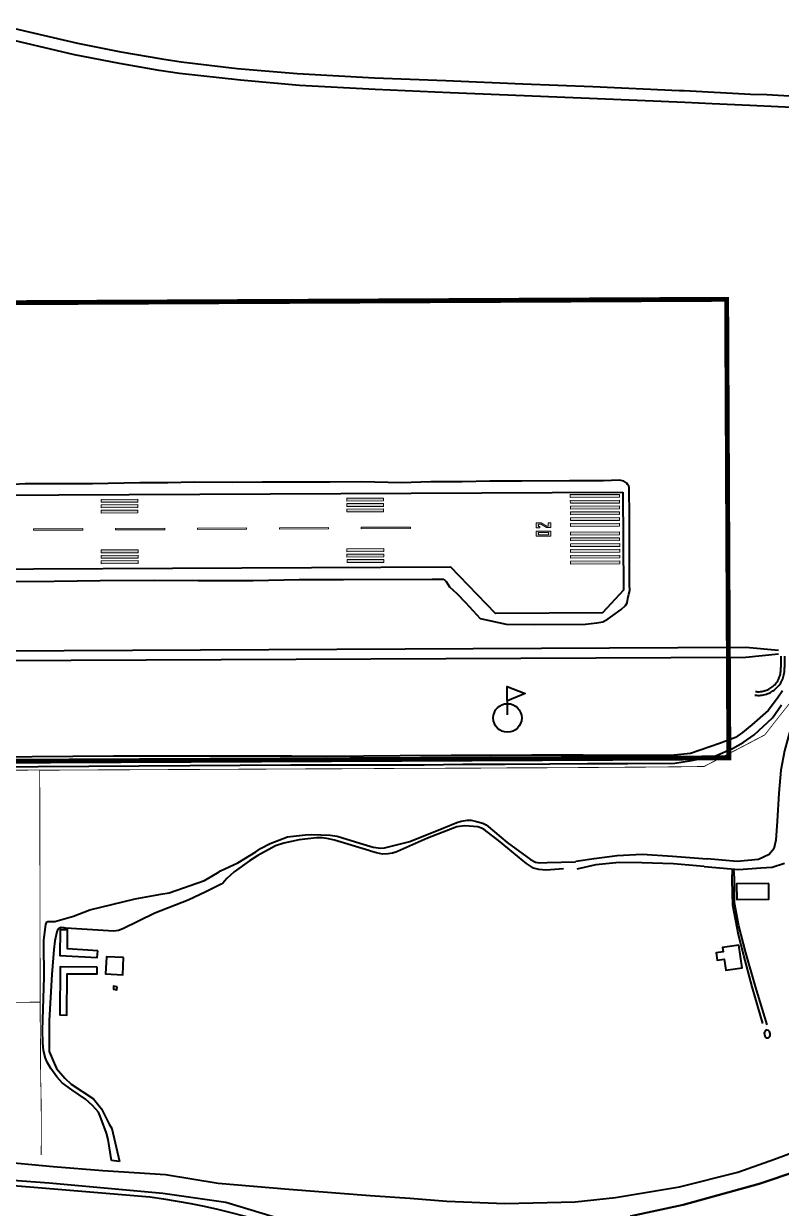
# Model space of a CAD drawing. Header units: metres. Extents: x 428 to 3974, y -4076 to 3914.
# Drawn here: x 990.664 to 991.065, y -369.311 to -368.684 of the extents above; entities that cross this region are included whole.
import ezdxf

# ---------------------------------------------------------------- set-up
doc = ezdxf.new("R2010")
doc.units = ezdxf.units.M
doc.header["$MEASUREMENT"] = 0
for name, pattern in [('CONTINOUS', [0]), ('DASHED', [0.75, 0.5, -0.25]), ('HIDDEN', [9.524999999999995, 6.349999999999998, -3.174999999999998])]:
    doc.linetypes.add(name, pattern=pattern)
for name, color, linetype, lineweight in [('C-BLDG', 253, 'Continuous', 5), ('C-CLER-AERO', 253, 'Continuous', 5), ('C-EQPM-NAVD', 253, 'Continuous', 5), ('C-FENC-AIRF-SECU', 253, 'DASHED', 0), ('C-NTWK-WATR-AIRF', 253, 'HIDDEN', 0), ('C-ROAD-AIRF', 253, 'Continuous', 5), ('C-ROAD-LAND', 253, 'Continuous', 9), ('C-RUNN', 253, 'Continuous', 5), ('C-RUNN-MARK', 253, 'Continuous', 0), ('C-RUNW-IDEN', 253, 'Continuous', 0), ('C-RUNW-MARK', 252, 'Continuous', 20), ('C-SHLD', 253, 'Continuous', 5)]:
    doc.layers.add(name, color=color, linetype=linetype, lineweight=lineweight)
doc.styles.add('ADPI R', font='swiss.ttf')
doc.linetypes.add('OLS', pattern='A,4,-2,4,-2,["OLS",ADPI R,S=1.199999999999999,R=0,X=-1.7,Y=-0.5],-2,4,-2,4,-2', length=26)

# ---------------------------------------------------------------- blocks, each defined once
blk = doc.blocks.new('ID PISTE - 02-flat-1')
at = {"layer": 'C-RUNW-MARK'}
h = blk.add_hatch(color=256, dxfattribs=at)
h.paths.add_polyline_path([(-57, 1.09999999939464), (-57, 4.099999999511056), (-53.86945261014625, 4.099999999511056), (-50.36945261014625, 1.899999999324791), (-49.50000000046566, 1.899999999557621), (-49.5, 4.09999999939464), (-48, 4.099999999511056), (-48, 1.09999999962747), (-50.59999999962746, 1.09999999962747), (-54.10000000009314, 3.299999999464489), (-55.49999999953434, 3.299999999580904), (-55.5, 1.899999999441206), (-54.60000000009314, 1.899999999557621), (-54.60000000009314, 1.09999999962747)])
h.paths.add_polyline_path([(-57, -4.100000000558793), (-48, -4.100000000442378), (-48, -1.100000000558793), (-57, -1.100000000558793)])
h.paths.add_polyline_path([(-55.5, -1.900000000488944), (-55.5, -3.300000000628642), (-49.5, -3.300000000395812), (-49.49999999953433, -1.900000000488944)], flags=16)
at = {"layer": 'C-RUNW-MARK', "flags": 128}
for points in [[(-57, 1.09999999939464), (-57, 4.099999999511056), (-53.86945261014625, 4.099999999511056), (-50.36945261014625, 1.899999999324791), (-49.50000000046566, 1.899999999557621), (-49.5, 4.09999999939464), (-48, 4.099999999511056), (-48, 1.09999999962747), (-50.59999999962746, 1.09999999962747), (-54.10000000009314, 3.299999999464489), (-55.49999999953434, 3.299999999580904), (-55.5, 1.899999999441206), (-54.60000000009314, 1.899999999557621), (-54.60000000009314, 1.09999999962747)], [(-57, -4.100000000558793), (-48, -4.100000000442378), (-48, -1.100000000558793), (-57, -1.100000000558793)], [(-55.5, -1.900000000488944), (-55.5, -3.300000000628642), (-49.5, -3.300000000395812), (-49.49999999953433, -1.900000000488944)]]:
    blk.add_lwpolyline(points, close=True, dxfattribs=at)
blk = doc.blocks.new('*U17')
at = {"layer": 'C-RUNN-MARK'}
for points in [[(633848.9138719665, 3063890.757296414), (633848.0759159592, 3063891.085670789), (633837.1301034587, 3063863.153803886), (633837.968059466, 3063862.82542951)], [(633830.6708511324, 3063844.204184908), (633829.8328951253, 3063844.532559285), (633818.887082625, 3063816.600692381), (633819.7250386318, 3063816.272318005)], [(633812.4278302984, 3063797.651073403), (633811.5898742914, 3063797.979447778), (633800.6440617914, 3063770.047580874), (633801.482017798, 3063769.719206501)], [(633794.1848094644, 3063751.097961897), (633793.3468534576, 3063751.426336272), (633782.4010409568, 3063723.494469369), (633783.2389969641, 3063723.166094994)], [(633775.9417886304, 3063704.544850391), (633775.1038326235, 3063704.873224767), (633764.158020123, 3063676.941357863), (633764.9959761302, 3063676.612983488)]]:
    blk.add_hatch(color=256, dxfattribs=at).paths.add_polyline_path(points)
for points in [[(633848.0759159592, 3063891.085670789), (633837.1301034587, 3063863.153803886), (633837.968059466, 3063862.82542951), (633848.9138719665, 3063890.757296414)], [(633829.8328951253, 3063844.532559285), (633818.887082625, 3063816.600692381), (633819.7250386318, 3063816.272318005), (633830.6708511324, 3063844.204184908)], [(633811.5898742914, 3063797.979447778), (633800.6440617914, 3063770.047580874), (633801.482017798, 3063769.719206501), (633812.4278302984, 3063797.651073403)], [(633793.3468534576, 3063751.426336272), (633782.4010409568, 3063723.494469369), (633783.2389969641, 3063723.166094994), (633794.1848094644, 3063751.097961897)], [(633775.1038326235, 3063704.873224767), (633764.158020123, 3063676.941357863), (633764.9959761302, 3063676.612983488), (633775.9417886304, 3063704.544850391)]]:
    blk.add_lwpolyline(points, close=True, dxfattribs=at)
blk = doc.blocks.new('Sup 2400m-flat-2')
at = {"layer": 'C-RUNW-MARK'}
h = blk.add_hatch(color=256, dxfattribs=at)
h.paths.add_polyline_path([(-922.5000000018626, 13.04999997129198), (-922.500000001397, 11.24999997136183), (-900.000000001397, 11.24999997217674), (-900.0000000018626, 13.04999997210689)])
h.paths.add_polyline_path([(-922.5000000009312, -13.05000002880115), (-922.5000000009312, -11.25000002875458), (-900.0000000009312, -11.25000002805609), (-900.0000000009312, -13.05000002798624)])
h.paths.add_polyline_path([(-772.5000000018626, 13.04999997606501), (-772.5000000018626, 11.24999997613486), (-750.000000001397, 11.24999997660052), (-750.0000000018626, 13.04999997653067)])
h.paths.add_polyline_path([(-772.5000000009312, -13.0500000239117), (-772.5000000009312, -11.25000002409797), (-750.0000000009312, -11.25000002328306), (-750.0000000009312, -13.05000002321321)])
h.paths.add_polyline_path([(-622.5000000018626, 16.34999998053536), (-622.5000000018626, 14.54999998072162), (-600.0000000018626, 14.54999998142011), (-600.0000000018626, 16.34999998135026)])
h.paths.add_polyline_path([(-600.0000000018626, 13.0499999813037), (-600.000000001397, 11.24999998137355), (-622.5000000018626, 11.24999998067505), (-622.5000000018626, 13.04999998060521)])
h.paths.add_polyline_path([(-622.5000000009312, -16.35000001941807), (-622.5000000004657, -14.55000001925509), (-600.0000000009312, -14.55000001878943), (-600.0000000009312, -16.35000001860317)])
h.paths.add_polyline_path([(-600.0000000009312, -13.05000001878943), (-600.0000000009312, -11.25000001874286), (-622.5000000009312, -11.25000001920853), (-622.5000000009312, -13.05000001937151)])
h = blk.add_hatch(color=256, dxfattribs=at)
h.paths.add_polyline_path([(-322.5000000018626, 19.64999998989515), (-322.5000000018626, 17.849999989965), (-300.0000000023283, 17.84999999043066), (-300.0000000018626, 19.64999999059364)])
h.paths.add_polyline_path([(-300.000000001397, 16.34999999054707), (-300.0000000018626, 14.54999999073334), (-322.5000000018626, 14.54999998991843), (-322.5000000018626, 16.349999989965)])
h.paths.add_polyline_path([(-322.5000000018626, 13.04999998991843), (-322.500000001397, 11.24999998998828), (-300.0000000018626, 11.24999999068677), (-300.0000000018626, 13.04999999061692)])
h = blk.add_hatch(color=256, dxfattribs=at)
h.paths.add_polyline_path([(-172.5000000018626, 19.64999999443534), (-172.5000000018626, 17.84999999450519), (-150.0000000018626, 17.8499999953201), (-150.0000000018626, 19.64999999536667)])
h.paths.add_polyline_path([(-150.0000000018626, 16.34999999520369), (-150.0000000018626, 14.54999999527354), (-172.5000000018626, 14.54999999469146), (-172.5000000018626, 16.34999999462161)])
h.paths.add_polyline_path([(-172.5000000013969, 13.04999999457504), (-172.5000000018626, 11.24999999441206), (-150.0000000018626, 11.24999999522697), (-150.0000000018626, 13.04999999515712)])
h = blk.add_hatch(color=256, dxfattribs=at)
h.paths.add_polyline_path([(-322.5000000009313, -19.65000001015141), (-322.5000000009313, -17.85000001010485), (-300.0000000004657, -17.85000000928994), (-300.0000000009313, -19.65000000945292)])
h.paths.add_polyline_path([(-300.0000000009313, -16.35000000940635), (-300.0000000009313, -14.5500000094762), (-322.5000000004657, -14.55000001005828), (-322.5000000009313, -16.35000001010485)])
h.paths.add_polyline_path([(-322.5000000009313, -13.05000000994187), (-322.5000000009313, -11.25000001001172), (-300.0000000009313, -11.25000000942964), (-300.0000000009313, -13.05000000935979)])
h = blk.add_hatch(color=256, dxfattribs=at)
h.paths.add_polyline_path([(-172.5000000009313, -19.65000000537839), (-172.5000000009313, -17.85000000544824), (-150.0000000004656, -17.85000000474974), (-150.0000000009313, -19.65000000479631)])
h.paths.add_polyline_path([(-150.0000000009313, -16.35000000463333), (-150.0000000009313, -14.55000000470318), (-172.5000000004656, -14.55000000540167), (-172.5000000009313, -16.35000000533182)])
h.paths.add_polyline_path([(-172.5000000009313, -13.05000000551808), (-172.5000000009313, -11.25000000547152), (-150.0000000009313, -11.25000000465661), (-150.0000000009313, -13.05000000458676)])
for points in [[(-622.5000000018626, 16.34999998053536), (-622.5000000018626, 14.54999998072162), (-600.0000000018626, 14.54999998142011), (-600.0000000018626, 16.34999998135026)], [(-322.5000000018626, 19.64999998989515), (-322.5000000018626, 17.849999989965), (-300.0000000023283, 17.84999999043066), (-300.0000000018626, 19.64999999059364)], [(-300.000000001397, 16.34999999054707), (-300.0000000018626, 14.54999999073334), (-322.5000000018626, 14.54999998991843), (-322.5000000018626, 16.349999989965)], [(-172.5000000018626, 19.64999999443534), (-172.5000000018626, 17.84999999450519), (-150.0000000018626, 17.8499999953201), (-150.0000000018626, 19.64999999536667)], [(-150.0000000018626, 16.34999999520369), (-150.0000000018626, 14.54999999527354), (-172.5000000018626, 14.54999999469146), (-172.5000000018626, 16.34999999462161)], [(-922.5000000018626, 13.04999997129198), (-922.500000001397, 11.24999997136183), (-900.000000001397, 11.24999997217674), (-900.0000000018626, 13.04999997210689)], [(-772.5000000018626, 13.04999997606501), (-772.5000000018626, 11.24999997613486), (-750.000000001397, 11.24999997660052), (-750.0000000018626, 13.04999997653067)], [(-600.0000000018626, 13.0499999813037), (-600.000000001397, 11.24999998137355), (-622.5000000018626, 11.24999998067505), (-622.5000000018626, 13.04999998060521)], [(-322.5000000018626, 13.04999998991843), (-322.500000001397, 11.24999998998828), (-300.0000000018626, 11.24999999068677), (-300.0000000018626, 13.04999999061692)], [(-172.5000000013969, 13.04999999457504), (-172.5000000018626, 11.24999999441206), (-150.0000000018626, 11.24999999522697), (-150.0000000018626, 13.04999999515712)], [(-922.5000000009312, -13.05000002880115), (-922.5000000009312, -11.25000002875458), (-900.0000000009312, -11.25000002805609), (-900.0000000009312, -13.05000002798624)], [(-772.5000000009312, -13.0500000239117), (-772.5000000009312, -11.25000002409797), (-750.0000000009312, -11.25000002328306), (-750.0000000009312, -13.05000002321321)], [(-600.0000000009312, -13.05000001878943), (-600.0000000009312, -11.25000001874286), (-622.5000000009312, -11.25000001920853), (-622.5000000009312, -13.05000001937151)], [(-322.5000000009313, -13.05000000994187), (-322.5000000009313, -11.25000001001172), (-300.0000000009313, -11.25000000942964), (-300.0000000009313, -13.05000000935979)], [(-172.5000000009313, -13.05000000551808), (-172.5000000009313, -11.25000000547152), (-150.0000000009313, -11.25000000465661), (-150.0000000009313, -13.05000000458676)], [(-622.5000000009312, -16.35000001941807), (-622.5000000004657, -14.55000001925509), (-600.0000000009312, -14.55000001878943), (-600.0000000009312, -16.35000001860317)], [(-300.0000000009313, -16.35000000940635), (-300.0000000009313, -14.5500000094762), (-322.5000000004657, -14.55000001005828), (-322.5000000009313, -16.35000001010485)], [(-322.5000000009313, -19.65000001015141), (-322.5000000009313, -17.85000001010485), (-300.0000000004657, -17.85000000928994), (-300.0000000009313, -19.65000000945292)], [(-150.0000000009313, -16.35000000463333), (-150.0000000009313, -14.55000000470318), (-172.5000000004656, -14.55000000540167), (-172.5000000009313, -16.35000000533182)], [(-172.5000000009313, -19.65000000537839), (-172.5000000009313, -17.85000000544824), (-150.0000000004656, -17.85000000474974), (-150.0000000009313, -19.65000000479631)]]:
    blk.add_lwpolyline(points, close=True, dxfattribs=at)
blk = doc.blocks.new('SEUIL 45-flat-1')
at = {"layer": 'C-RUNW-IDEN'}
h = blk.add_hatch(color=256, dxfattribs=at)
h.paths.add_polyline_path([(-36.00000000046565, 21.17647058703005), (-6.000000000465661, 21.17647058784496), (-6.000000000465661, 19.41176470543723), (-36, 19.41176470473874)])
h.paths.add_polyline_path([(-36, 14.11764705763198), (-6, 14.1176470585633), (-6, 12.35294117615558), (-36, 12.35294117534067)])
h.paths.add_polyline_path([(-6, 10.58823529363144), (-35.99999999953435, 10.58823529304936), (-36, 8.823529410525223), (-6, 8.823529411456546)])
h.paths.add_polyline_path([(-36, 7.058823528466745), (-6, 7.058823529048822), (-6, 5.294117646641096), (-35.99999999953435, 5.294117645942606)])
h.paths.add_polyline_path([(-35.99999999953435, 3.529411763651296), (-5.999999999534338, 3.529411764349788), (-5.999999999534338, 1.764705881942063), (-36, 1.764705881359986)])
h.paths.add_polyline_path([(-6.000000000465661, 17.64705882326234), (-6.000000000465661, 15.8823529407382), (-36, 15.88235294015612), (-36.00000000046565, 17.64705882233102)])
h.paths.add_polyline_path([(-35.99999999906868, -21.17647058924195), (-5.999999999534338, -21.17647058865987), (-5.999999999534338, -19.41176470613573), (-35.99999999953435, -19.41176470706705)])
h.paths.add_polyline_path([(-35.99999999953435, -14.11764705996029), (-5.999999999534338, -14.11764705902896), (-5.999999999068677, -12.35294117685407), (-35.99999999953435, -12.35294117755256)])
h.paths.add_polyline_path([(-6, -10.58823529444635), (-35.99999999953435, -10.58823529514484), (-36, -8.823529412853532), (-6, -8.82352941215504)])
h.paths.add_polyline_path([(-35.99999999953435, -7.058823530445807), (-5.999999999068677, -7.058823529747313), (-5.999999999534338, -5.294117647339589), (-35.99999999953435, -5.294117648038081)])
h.paths.add_polyline_path([(-36, -3.529411765746772), (-5.999999999534338, -3.529411765164695), (-5.999999999534338, -1.764705882640555), (-36, -1.764705883339047)])
h.paths.add_polyline_path([(-5.999999999534338, -17.647058823728), (-5.999999999534338, -15.88235294155311), (-35.99999999953435, -15.88235294213518), (-35.99999999953435, -17.64705882454291)])
blk.add_line((0, 22.49999999976717), (4.656613e-10, -22.50000000023283), dxfattribs=at)
for points in [[(-36.00000000046565, 21.17647058703005), (-6.000000000465661, 21.17647058784496), (-6.000000000465661, 19.41176470543723), (-36, 19.41176470473874)], [(-6.000000000465661, 17.64705882326234), (-6.000000000465661, 15.8823529407382), (-36, 15.88235294015612), (-36.00000000046565, 17.64705882233102)], [(-36, 14.11764705763198), (-6, 14.1176470585633), (-6, 12.35294117615558), (-36, 12.35294117534067)], [(-6, 10.58823529363144), (-35.99999999953435, 10.58823529304936), (-36, 8.823529410525223), (-6, 8.823529411456546)], [(-36, 7.058823528466745), (-6, 7.058823529048822), (-6, 5.294117646641096), (-35.99999999953435, 5.294117645942606)], [(-35.99999999953435, 3.529411763651296), (-5.999999999534338, 3.529411764349788), (-5.999999999534338, 1.764705881942063), (-36, 1.764705881359986)], [(-36, -3.529411765746772), (-5.999999999534338, -3.529411765164695), (-5.999999999534338, -1.764705882640555), (-36, -1.764705883339047)], [(-35.99999999953435, -7.058823530445807), (-5.999999999068677, -7.058823529747313), (-5.999999999534338, -5.294117647339589), (-35.99999999953435, -5.294117648038081)], [(-6, -10.58823529444635), (-35.99999999953435, -10.58823529514484), (-36, -8.823529412853532), (-6, -8.82352941215504)], [(-35.99999999953435, -14.11764705996029), (-5.999999999534338, -14.11764705902896), (-5.999999999068677, -12.35294117685407), (-35.99999999953435, -12.35294117755256)], [(-5.999999999534338, -17.647058823728), (-5.999999999534338, -15.88235294155311), (-35.99999999953435, -15.88235294213518), (-35.99999999953435, -17.64705882454291)], [(-35.99999999906868, -21.17647058924195), (-5.999999999534338, -21.17647058865987), (-5.999999999534338, -19.41176470613573), (-35.99999999953435, -19.41176470706705)]]:
    blk.add_lwpolyline(points, close=True, dxfattribs=at)

msp = doc.modelspace()

# ---------------------------------------------------------------- linework, layer by layer
at = {"layer": 'C-BLDG', "lineweight": 40}
for points in [[(991.0654135741713, -369.7600315662285), (991.0426733321001, -369.5987186769207, -0.3273253152927296), (991.2691978159779, -369.2076934093794), (991.3457859963597, -369.1736717915347), (991.5270274821156, -369.0867036378195, -0.2531542329101115), (991.5558507786552, -369.0881025141289), (991.716669605528, -369.1854644438436), (991.6942343129264, -369.2225222347489)], [(990.3387459883887, -369.2722791025599), (990.7308759558433, -369.304953800719, -0.3384087255586539), (991.0306624876756, -369.6004118437132), (991.0529234553177, -369.7583248729071)]]:
    msp.add_lwpolyline(points, format="xyb", dxfattribs=at)
for points in [[(991.058159045824, -369.139158049803), (991.0411521428683, -369.1392486432752), (991.0412728520531, -369.1475467516293), (991.0582256502893, -369.1474578419884)], [(990.7032621749164, -369.1747210772892), (990.6872740811156, -369.1736482458373), (990.687285711472, -369.1702928060849), (990.6873090713704, -369.1635534802636), (990.6834182375533, -369.1635994447578), (990.683301126999, -369.177173523437), (990.7030243486586, -369.1782653464188)], [(991.0423823547967, -369.1717137621899), (991.0337328612293, -369.1729345826616), (991.0340362498024, -369.1752044225296), (991.0303821041667, -369.1757334286531), (991.0309434690934, -369.1795910077353), (991.0346062327224, -369.179047811981), (991.0354907675135, -369.1850121917387), (991.0441218534904, -369.183679355513)], [(990.7169188986952, -369.1782371143063), (990.7079035033893, -369.1778590085169), (990.7074733133848, -369.1868559440782), (990.7164906914765, -369.1873516628704)], [(990.702961328854, -369.1832953525891), (990.6833374513733, -369.1832385586758), (990.6832638773557, -369.2086606027742), (990.6870194836008, -369.2087905017843), (990.6871094246816, -369.1869206560959), (990.7029776954512, -369.1868475565872)], [(990.7135852653952, -369.1937418805619), (990.7116893231357, -369.1934119111111), (990.7115440493867, -369.1950265618225), (990.713439992112, -369.1953565312733)], [(991.0589210329996, -369.2185088174601), (991.0587557111355, -369.2179465891977), (991.058582195961, -369.2174806652774), (991.0583155871788, -369.2171324940581), (991.0580294057216, -369.216850860249), (991.0574047672052, -369.2166214419712), (991.0570995970115, -369.2166679373195), (991.0567357064643, -369.2167476026525), (991.0563980987716, -369.2170350814422), (991.0560608645391, -369.217496598344), (991.0559155772861, -369.2177572960218), (991.0558032146145, -369.218290949445), (991.0558849758888, -369.2187950277885), (991.0559683655807, -369.2192600837161), (991.0561028816223, -369.2196218056788), (991.0564356948668, -369.2202463673611), (991.0565238734197, -369.2203759180566), (991.0567041453392, -369.2205810437163), (991.056963002258, -369.220702257212), (991.057198136528, -369.2207472047021), (991.0574299222276, -369.2207671294172), (991.0577357634392, -369.2206917407175), (991.0580154968847, -369.2206003556212), (991.0582463689567, -369.2205020191332), (991.0584062085907, -369.2204003354718), (991.0585947548458, -369.2202314848263), (991.0587817532429, -369.2199711261501), (991.0589329637074, -369.2195622103473), (991.0589862316336, -369.218994543161)]]:
    msp.add_lwpolyline(points, close=True, dxfattribs=at)
at = {"layer": 'C-CLER-AERO', "linetype": 'OLS', "lineweight": 40, "const_width": 0.0025992, "flags": 128}
msp.add_lwpolyline([(988.39342289506, -368.8425558677127), (991.0359132494265, -368.8300387451609), (991.0370967788107, -369.0726155976017), (988.3945720078843, -369.0851451477218), (988.39342289506, -368.8425558677127)], close=True, dxfattribs=at)
at = {"layer": 'C-EQPM-NAVD', "linetype": 'CONTINOUS', "lineweight": 40, "ltscale": 2}
msp.add_lwpolyline([(990.9199928561645, -369.0499297028591), (990.9199218353676, -369.0349360892733), (990.9293227339584, -369.0386400466969), (990.9199573453004, -369.0424328969975)], dxfattribs=at)
msp.add_circle((990.9199970759872, -369.0515225811114), 0.0075375924095684, dxfattribs=at)
at = {"layer": 'C-FENC-AIRF-SECU', "lineweight": 40, "ltscale": 0.2, "const_width": 0.0004332, "flags": 128}
for points in [[(991.0799065483225, -369.0220691992154), (991.080308917393, -369.0274190662612), (991.0738189639012, -369.0379798991788), (991.0625714221457, -369.0521823300232), (991.0561213395047, -369.0604732727816), (991.0424180887128, -369.0676612390388), (991.0309084522956, -369.0736006090601), (991.0239554275246, -369.0772003030588), (991.0035181766797, -369.0774382597019), (990.9881762791845, -369.0775526428779), (990.9676371411839, -369.0776964558472), (990.9463482368224, -369.0778556691666), (990.925613436331, -369.0779066180993), (990.9023035275238, -369.0780705345978), (990.8837644191877, -369.0781377444229), (990.8627227674658, -369.0782015567829), (990.84149355995, -369.078361060675), (990.8231037524016, -369.0784361196867), (990.7998034990812, -369.0785330740919), (990.7790479710746, -369.0786476807852), (990.6725958198728, -369.0791534578611), (990.672836292484, -369.2022344639708), (990.6728582796127, -369.211550172623), (990.6730299214321, -369.22650761364), (990.6730531951832, -369.2419814432224), (990.673231448927, -369.2469044013133), (990.6733784698367, -369.2570489758809), (990.6734863058152, -369.2708208171834), (990.6733383275057, -369.2827936673721)], [(990.6725954436183, -369.079073745962), (989.6458636619569, -369.0839344637652)], [(990.5989164867856, -369.202245013993), (990.6729551180684, -369.2018943002631)]]:
    msp.add_lwpolyline(points, dxfattribs=at)
at = {"layer": 'C-NTWK-WATR-AIRF', "lineweight": 40}
for points in [[(990.3281697676937, -369.0227085335364), (991.0460529196497, -369.0193080177714), (991.0633468110533, -369.0176094493081)], [(990.3300068182359, -369.0175013730486), (991.0460282954806, -369.0141096750458), (991.0633375015531, -369.015644330736)]]:
    msp.add_lwpolyline(points, dxfattribs=at)
for points in [[(991.0664928955446, -369.0187696816583), (991.0665216245177, -369.0248344114233, -0.4712000863091367), (991.0509191415692, -369.0394687710514, -15.12577701606584)], [(991.0645435172553, -369.0187789129277), (991.0645725256253, -369.0249028897097, -0.472608466469479), (991.0511666233141, -369.0375351442208, -0.472608466469479)]]:
    msp.add_lwpolyline(points, format="xyb", dxfattribs=at)
at = {"layer": 'C-ROAD-AIRF', "lineweight": 40}
for points in [[(991.0654528228986, -369.037255492266), (991.0627803224558, -369.041094716843), (991.0578272169876, -369.0476180633714), (991.0492755257944, -369.0551588351091), (991.0443107988173, -369.0592093693276), (991.0406062956388, -369.0618631860425), (991.0321145248088, -369.0650654381325), (991.0168603290292, -369.0703905897398), (991.0081618087784, -369.0711708294411), (990.9991974252696, -369.0713507237097), (990.9921233211132, -369.0713090004583), (990.9600491155361, -369.0712934157064), (990.9328808546487, -369.0712666867485), (990.9113714466292, -369.0713193437269), (990.8901366339484, -369.071389680933), (990.8632734291676, -369.0716379640808), (990.824421335892, -369.0719223769566), (990.806021175296, -369.0717874711563), (990.7116568632842, -369.071710856836), (990.6686236331658, -369.0720708204616), (990.613529962902, -369.0726575685849)], [(990.6230317237275, -369.0773966593852), (990.6718453056598, -369.0771731550058), (990.8053422364827, -369.0763597713967), (990.8271622680548, -369.0763990471323), (990.8531649764116, -369.0763220770468), (990.8758662300604, -369.0762703756054), (990.8963023479516, -369.0760130269637), (990.9187746350141, -369.076042052563), (990.9424695027479, -369.0757903868517), (990.9623852511355, -369.0756288657149), (990.9836720181115, -369.0755649229696), (991.0085579724472, -369.0755047036518), (991.0173494233237, -369.0741137286832), (991.0301119824361, -369.0715662466546), (991.0389612670476, -369.0676325040122), (991.0447217057878, -369.0645077938398), (991.0503945513117, -369.0605003332903), (991.0601066946472, -369.0514190627446), (991.0649630929762, -369.0446288364192)]]:
    msp.add_lwpolyline(points, dxfattribs=at)
at = {"layer": 'C-ROAD-LAND', "lineweight": 40}
for p, q in [((990.6910770250903, -368.7007077636381), (990.6588550446975, -368.6931993423213)), ((990.7147865793156, -368.7053615769555), (990.6910770250903, -368.7007077636381)), ((990.7358219213272, -368.7090782189926), (990.7147865793156, -368.7053615769555)), ((990.7464691758574, -368.710658503901), (990.7358219213272, -368.7090782189926)), ((990.7788722668263, -368.7141084896584), (990.7464691758574, -368.710658503901)), ((990.8099129506807, -368.716933528166), (990.7788722668263, -368.7141084896584)), ((990.8500426266762, -368.7190502138992), (990.8099129506807, -368.716933528166)), ((990.889723961656, -368.7207213437369), (990.8500426266762, -368.7190502138992)), ((990.9288394399408, -368.7224700136294), (990.889723961656, -368.7207213437369)), ((990.9675838108594, -368.7239839064141), (990.9288394399408, -368.7224700136294)), ((991.013745961194, -368.725949477609), (990.9675838108594, -368.7239839064141)), ((991.0282838716593, -368.7265776807627), (991.013745961194, -368.725949477609)), ((991.0482133859256, -368.727572323959), (991.0282838716593, -368.7265776807627)), ((991.078200553027, -368.7290036065688), (991.0482133859256, -368.727572323959)), ((990.4960788716053, -369.2719754243453), (990.6796287716783, -369.2888485586454)), ((991.0611878283742, -369.2848653311094), (991.078323312984, -369.2786429582347)), ((990.6796287716783, -369.2888485586454), (990.705983665255, -369.2910211069693)), ((991.041775700585, -369.2917611191233), (991.0611878283742, -369.2848653311094)), ((990.705983665255, -369.2910211069693), (990.7390511221672, -369.2931070031782)), ((990.7390511221672, -369.2931070031782), (990.7669033240016, -369.2976306380888)), ((991.0109657858916, -369.29960581867), (991.041775700585, -369.2917611191233)), ((990.7669033240016, -369.2976306380888), (990.8044199570503, -369.3007660342564)), ((990.8044199570503, -369.3007660342564), (990.8473410079677, -369.3041546402683)), ((990.9770795483561, -369.3052010407855), (991.0109657858916, -369.29960581867)), ((990.8473410079677, -369.3041546402683), (990.8684143591161, -369.3056019006481)), ((990.8684143591161, -369.3056019006481), (990.8879890064197, -369.3071393670698)), ((990.8879890064197, -369.3071393670698), (990.9185728486116, -369.3083102537503)), ((990.9185728486116, -369.3083102537503), (990.9557579415338, -369.3075564189066)), ((990.9557579415338, -369.3075564189066), (990.9770795483561, -369.3052010407855))]:
    msp.add_line(p, q, dxfattribs=at)
at = {"layer": 'C-ROAD-LAND', "lineweight": 40, "ltscale": 0.3}
for p, q in [((990.8863828577521, -369.1097043903728), (990.8932419940317, -369.1068083552827)), ((990.8932419940317, -369.1068083552827), (990.8955224914896, -369.1060723105629)), ((990.8955224914896, -369.1060723105629), (990.8987153875128, -369.1056708360274)), ((990.8987153875128, -369.1056708360274), (990.9007176025259, -369.1056228710522)), ((990.9007176025259, -369.1056228710522), (990.9036026386965, -369.1062458848764)), ((990.9036026386965, -369.1062458848764), (990.9069138923147, -369.1072659606298)), ((990.9069138923147, -369.1072659606298), (990.9087188848712, -369.1080453230252)), ((990.8036140282126, -369.1144779605975), (990.813154290379, -369.113361722063)), ((990.813154290379, -369.113361722063), (990.8163169063116, -369.1132565962334)), ((990.8163169063116, -369.1132565962334), (990.8262370265508, -369.1135386137475)), ((990.8262370265508, -369.1135386137475), (990.8298786561425, -369.114121644031)), ((990.8684111982072, -369.1168058237245), (990.8863828577521, -369.1097043903728)), ((990.8932288232678, -369.1090561861357), (990.8776777968228, -369.1151179151793)), ((990.8973849378013, -369.1086278932353), (990.8932288232678, -369.1090561861357)), ((990.9042957419948, -369.109093431588), (990.8973849378013, -369.1086278932353)), ((990.9063259767787, -369.1097608918508), (990.9042957419948, -369.109093431588)), ((990.9077244111756, -369.1105738731285), (990.9063259767787, -369.1097608918508)), ((990.9160728896456, -369.1170502772738), (990.9077244111756, -369.1105738731285)), ((990.9087188848712, -369.1080453230252), (990.9097378737712, -369.1088592020978)), ((990.9097378737712, -369.1088592020978), (990.9199001690793, -369.1173558665623)), ((990.7973140226164, -369.1192607192506), (990.7880362728098, -369.1243732592275)), ((990.7893062130968, -369.1206628756781), (990.7944007315162, -369.1179964879712)), ((990.7944007315162, -369.1179964879712), (990.8036140282126, -369.1144779605975)), ((990.8016768604937, -369.1177319178541), (990.7973140226164, -369.1192607192506)), ((990.8098336248146, -369.1160107946206), (990.8016768604937, -369.1177319178541)), ((990.8144357385534, -369.115477532353), (990.8098336248146, -369.1160107946206)), ((990.8191912071268, -369.1149940176118), (990.8144357385534, -369.115477532353)), ((990.821953487997, -369.114874558728), (990.8191912071268, -369.1149940176118)), ((990.8253469559784, -369.1154212841948), (990.821953487997, -369.114874558728)), ((990.8285915720695, -369.1162272861411), (990.8253469559784, -369.1154212841948)), ((990.8467126208777, -369.1216286646386), (990.8285915720695, -369.1162272861411)), ((990.8298786561425, -369.114121644031), (990.841954952986, -369.1177240034749)), ((990.841954952986, -369.1177240034749), (990.8489843536588, -369.1199016014298)), ((990.8489843536588, -369.1199016014298), (990.8529494036408, -369.1204305907895)), ((990.8549079689616, -369.1201799588462), (990.8669121926137, -369.1171474849988)), ((990.8776777968228, -369.1151179151793), (990.8618801282208, -369.122110162135)), ((990.8669121926137, -369.1171474849988), (990.8684111982072, -369.1168058237245)), ((990.9222221131856, -369.1221360361387), (990.9160728896456, -369.1170502772738)), ((990.9199001690793, -369.1173558665623), (990.9321697405028, -369.1264142265727)), ((990.7774366707961, -369.128169585224), (990.7868644594633, -369.1223600788226)), ((990.7880362728098, -369.1243732592275), (990.7835653847502, -369.127162609454)), ((990.7868644594633, -369.1223600788226), (990.7893062130968, -369.1206628756781)), ((990.8476228154684, -369.1220515744944), (990.8467126208777, -369.1216286646386)), ((990.8506405925798, -369.1229484660734), (990.8476228154684, -369.1220515744944)), ((990.853832229455, -369.1235142594387), (990.8506405925798, -369.1229484660734)), ((990.8529494036408, -369.1204305907895), (990.8549079689616, -369.1201799588462)), ((990.8569198375988, -369.1233790686538), (990.853832229455, -369.1235142594387)), ((990.8591598746787, -369.1230600478311), (990.8569198375988, -369.1233790686538)), ((990.8609350104305, -369.1224764028748), (990.8591598746787, -369.1230600478311)), ((990.8618801282208, -369.122110162135), (990.8609350104305, -369.1224764028748)), ((990.9283392633732, -369.1270248351802), (990.9222221131856, -369.1221360361387)), ((990.7674679392436, -369.1329301951636), (990.7682659695344, -369.1323160642942)), ((990.7682659695344, -369.1323160642942), (990.7774366707961, -369.128169585224)), ((990.7835653847502, -369.127162609454), (990.7754042599768, -369.1329391488989)), ((990.9299761969085, -369.1284971518626), (990.9283392633732, -369.1270248351802)), ((990.9337954925792, -369.1309017820468), (990.9299761969085, -369.1284971518626)), ((990.9321697405028, -369.1264142265727), (990.9348530373024, -369.1277314631452)), ((990.9365512742149, -369.1317679027279), (990.9337954925792, -369.1309017820468)), ((990.9348530373024, -369.1277314631452), (990.9369559091936, -369.1282083952983)), ((990.9403876508073, -369.1321291962822), (990.9365512742149, -369.1317679027279)), ((990.9369559091936, -369.1282083952983), (990.9410122106273, -369.1280035378595)), ((990.9495523380535, -369.1312544701805), (990.9403876508073, -369.1321291962822)), ((990.9410122106273, -369.1280035378595), (990.9558945698152, -369.1277042033333)), ((990.7410571169528, -369.1440616587361), (990.7598343151108, -369.1374778246691)), ((990.7598343151108, -369.1374778246691), (990.7674679392436, -369.1329301951636)), ((990.769539344539, -369.1387398095985), (990.7684910748571, -369.1394666249117)), ((990.7703130756925, -369.1378224922528), (990.769539344539, -369.1387398095985)), ((990.7715916363013, -369.1364103576352), (990.7703130756925, -369.1378224922528)), ((990.7754042599768, -369.1329391488989), (990.7715916363013, -369.1364103576352)), ((990.7230014074083, -369.1471657084485), (990.7365808155807, -369.1446691846659)), ((990.7365808155807, -369.1446691846659), (990.7410571169528, -369.1440616587361)), ((990.7604241771112, -369.1435679273864), (990.7510656089939, -369.1478423776289)), ((990.7684910748571, -369.1394666249117), (990.7604241771112, -369.1435679273864)), ((990.6990292816844, -369.1529982259681), (990.7230014074083, -369.1471657084485)), ((990.7510656089939, -369.1478423776289), (990.7335170250805, -369.1548833644201)), ((990.680634365366, -369.1591551324536), (990.6904721031384, -369.1563876701703)), ((990.6904721031384, -369.1563876701703), (990.6990292816844, -369.1529982259681)), ((990.7335170250805, -369.1548833644201), (990.7164961229497, -369.1629973130484)), ((990.6749909091229, -369.1677352806737), (990.6757702337998, -369.1607249511589)), ((990.6757702337998, -369.1607249511589), (990.6761076496404, -369.1598321182837)), ((990.6761076496404, -369.1598321182837), (990.6763892252417, -369.1593558641334)), ((990.6763892252417, -369.1593558641334), (990.6769338538357, -369.1591739302685)), ((990.6769338538357, -369.1591739302685), (990.678435793561, -369.1591379514148)), ((990.678435793561, -369.1591379514148), (990.6793855437497, -369.159288410302)), ((990.6793855437497, -369.159288410302), (990.680634365366, -369.1591551324536)), ((990.6822532158764, -369.1631841065546), (990.6816849014212, -369.1646975616177)), ((990.6828286749729, -369.162753557991), (990.6822532158764, -369.1631841065546)), ((990.683413235885, -369.1624832099487), (990.6828286749729, -369.162753557991)), ((990.6838822629724, -369.1624568237175), (990.683413235885, -369.1624832099487)), ((990.6855370681219, -369.1625332201083), (990.6838822629724, -369.1624568237175)), ((990.6864172839047, -369.1627067590316), (990.6855370681219, -369.1625332201083)), ((990.7117866938423, -369.1643218064864), (990.6864172839047, -369.1627067590316)), ((990.7141785323108, -369.1639118736794), (990.7117866938423, -369.1643218064864)), ((990.7164961229497, -369.1629973130484), (990.7141785323108, -369.1639118736794)), ((990.674759512716, -369.1691044552436), (990.6749909091229, -369.1677352806737)), ((990.6748196808107, -369.1708713548442), (990.674759512716, -369.1691044552436)), ((990.6805625352496, -369.1694597715696), (990.6801409702236, -369.1739806944689)), ((990.6816849014212, -369.1646975616177), (990.6805625352496, -369.1694597715696)), ((990.6749311000528, -369.1886982957085), (990.6748196808107, -369.1708713548442)), ((990.6801409702236, -369.1739806944689), (990.6790836867365, -369.1873094273915)), ((990.6740439272903, -369.2166503576745), (990.6749311000528, -369.1886982957085)), ((990.6790836867365, -369.1873094273915), (990.6787920654241, -369.1902453622033)), ((990.6787920654241, -369.1902453622033), (990.6775097641583, -369.2116493901422)), ((990.6775097641583, -369.2116493901422), (990.6776146180417, -369.2279218902995)), ((990.6743274530817, -369.223389825057), (990.6740439272903, -369.2166503576745)), ((990.6746240145948, -369.2274318618882), (990.6743274530817, -369.223389825057)), ((990.6756730772973, -369.231421243604), (990.6746240145948, -369.2274318618882)), ((990.676473120642, -369.2336714660933), (990.6756730772973, -369.231421243604)), ((990.6776146180417, -369.2279218902995), (990.6797279002564, -369.2329196224173)), ((990.6797279002564, -369.2329196224173), (990.6815132856788, -369.2369029803385)), ((990.6785203497346, -369.2369608862508), (990.676473120642, -369.2336714660933)), ((990.6816856325094, -369.241344645824), (990.6785203497346, -369.2369608862508)), ((990.6815132856788, -369.2369029803385), (990.6858874675306, -369.242060044985)), ((990.6845486708403, -369.2445378380079), (990.6816856325094, -369.241344645824)), ((990.6896123927505, -369.2483441477825), (990.6845486708403, -369.2445378380079)), ((990.6858874675306, -369.242060044985), (990.6892064744096, -369.2453188693335)), ((990.6892064744096, -369.2453188693335), (990.7010722890916, -369.2529503183624)), ((990.6968690831633, -369.2531747056355), (990.6896123927505, -369.2483441477825)), ((990.7004294539287, -369.2565466968527), (990.6968690831633, -369.2531747056355)), ((990.7036637616764, -369.2600259354522), (990.7004294539287, -369.2565466968527)), ((990.7010722890916, -369.2529503183624), (990.7052998165088, -369.2582735849728)), ((990.7044986509204, -369.2621798815388), (990.7036637616764, -369.2600259354522)), ((990.7078854827628, -369.2712606659343), (990.7044986509204, -369.2621798815388)), ((990.7052998165088, -369.2582735849728), (990.7094047036439, -369.2664281690677)), ((990.7094047036439, -369.2664281690677), (990.7107033542776, -369.2686856800873)), ((990.7107033542776, -369.2686856800873), (990.7147631132464, -369.2860894093474)), ((990.7088566366072, -369.2745804118176), (990.7078854827628, -369.2712606659343)), ((990.7104948139238, -369.2857250536044), (990.7088566366072, -369.2745804118176)), ((990.7147631132464, -369.2860894093474), (990.7104948139238, -369.2857250536044))]:
    msp.add_line(p, q, dxfattribs=at)
at = {"layer": 'C-ROAD-LAND', "lineweight": 40}
for points in [[(990.6484861280259, -368.6842272656222), (990.6926281703123, -368.6945014020612), (990.7154342699284, -368.6990471204927), (990.7372440169053, -368.7028075291028), (990.7473618890581, -368.7044890860279), (990.7770994849922, -368.7079036945661), (990.808695230582, -368.7105864921769), (990.8497154972937, -368.7128070557674), (990.8874051491221, -368.714367125388), (990.9281758330251, -368.7160463763585), (990.9651910368773, -368.7173989659359), (991.01087147458, -368.7196538375874), (991.0134681234557, -368.719612151589), (991.0485649159598, -368.7215965019723), (991.0572342546144, -368.7216879205961), (991.0902145145881, -368.7235614063402)], [(990.8077046526083, -369.3189056554993), (990.770973864426, -369.3079288175513), (990.7376293693156, -369.3031654564848), (990.677660445166, -369.2975877767612), (990.427330548824, -369.2792576255461)], [(990.9851216063324, -369.3150650637409), (991.0129873332988, -369.3090316524913), (991.0531615144063, -369.2980179825982), (991.073612385844, -369.2910264266838), (991.086764620566, -369.2861472016384), (991.0969211575062, -369.2834620608202), (991.1086760474788, -369.2846965437939), (991.1130189024333, -369.2888762952944), (991.1128185563208, -369.2964718232115), (991.1086384853768, -369.3035012150367), (991.0886701545166, -369.3355939166804)], [(991.0886701545166, -369.3355939166804), (991.1086384853768, -369.3035012150367), (991.1128185563208, -369.2964718232115), (991.1130189024333, -369.2888762952944), (991.1086760474788, -369.2846965437939), (991.0969211575062, -369.2834620608202), (991.086764620566, -369.2861472016384), (991.073612385844, -369.2910264266838), (991.0531615144063, -369.2980179825982), (991.0129873332988, -369.3090316524913), (990.9851216063324, -369.3150650637409)]]:
    msp.add_lwpolyline(points, dxfattribs=at)
at = {"layer": 'C-ROAD-LAND', "lineweight": 40, "ltscale": 0.3, "flags": 128}
for points in [[(991.0799875691953, -369.0220267513951), (991.0824686507184, -369.0216543378492), (991.0848755202676, -369.0233428815564), (991.0864394641901, -369.0257513953556), (991.0860867336812, -369.029861245509), (991.0813310164446, -369.0383310413172), (991.0745753547596, -369.0485436527242), (991.069156527468, -369.0591666886767), (991.0665539223187, -369.0689186847022), (991.0646192831407, -369.0791809356023), (991.0636140605853, -369.091282477807), (991.0626431167543, -369.1061943082323), (991.061915893522, -369.1162620710393), (991.0608528996306, -369.1207007618805), (991.058352815402, -369.123824453186), (991.0527447629207, -369.1263669954797), (991.0415640109637, -369.1274562163462), (991.0256147332907, -369.1260845439692)], [(990.9561507030811, -369.1273516437223), (990.9657795256423, -369.1259160267373), (990.9780919048424, -369.124354779925), (990.9912888174364, -369.1236493794431), (991.007330429689, -369.1246058533152), (991.0256147332907, -369.1260845439692)], [(991.024066476566, -369.1301137937417), (991.0077645019117, -369.12861469781), (990.9910442754114, -369.1281488279063), (990.9790833065706, -369.1279361361821), (990.9667063275772, -369.1292526854386), (990.9567283251743, -369.131487112697)], [(991.024066476566, -369.1301137937417), (991.0424511678937, -369.1317371895722), (991.0540332509623, -369.1307523401638), (991.0600170692849, -369.130420118775), (991.0666078910652, -369.1283401197006)], [(991.0550973787393, -369.2131371090372), (991.0494446311563, -369.193751165848), (991.0450599207032, -369.1772615613598), (991.042109754351, -369.1662987621685), (991.039270271496, -369.1506021062096), (991.0388825195329, -369.1373900437911), (991.0389509689483, -369.1314281171372)], [(991.0574389430182, -369.2138714717885), (991.0512486514124, -369.1936802158316), (991.0460501238193, -369.1757543126305), (991.0423783556977, -369.1614401323905), (991.0400716284711, -369.1493218170663), (991.0400340752163, -369.1362379400243), (991.0397759875704, -369.1315009670516)]]:
    msp.add_lwpolyline(points, dxfattribs=at)
at = {"layer": 'C-RUNN', "lineweight": 40, "ltscale": 0.1}
for points in [[(990.2348223318767, -368.9356360120881), (990.9809431791724, -368.9321013020535)], [(990.9809431791724, -368.9321013020535), (990.9813371514391, -368.9839004429241), (990.9701771619217, -368.9958223292788), (990.9137047482144, -368.9962464554419), (990.8898604046042, -368.9715212455203)], [(989.9148565469728, -368.9761403521707), (990.26121401642, -368.9744994754157), (990.338138272469, -368.9741350433042), (990.8898604046042, -368.9715212455203)]]:
    msp.add_lwpolyline(points, dxfattribs=at)
at = {"layer": 'C-SHLD', "lineweight": 40}
for points in [[(990.961329062418, -369.0019491186549), (990.96724976175, -369.0012187158873), (990.9705016547302, -369.0007050393334), (990.9732970925467, -368.9990731219014), (990.9757999912323, -368.9973924292435), (990.9800889593968, -368.9941368757), (990.9823480946433, -368.9920421468278), (990.9832286321976, -368.9906331824322), (990.9835993516676, -368.988365847822), (990.984185303976, -368.9859738351961), (990.9846951355646, -368.9840120172312), (990.9845465258184, -368.9811744393963), (990.9846219024107, -368.9661532493492), (990.9845066624182, -368.945488196071), (990.9842898589047, -368.9295557161977), (990.9841536385426, -368.9288598394205), (990.9837156915524, -368.9281318413277), (990.9830510392273, -368.9272287098875), (990.9814994008699, -368.9263340125044), (990.9792113042856, -368.9257561827262), (990.97074228846, -368.9260774163713), (990.9527253806081, -368.926003715228), (990.927419200954, -368.9261982815523), (990.9202102091583, -368.926241163369)], [(990.9202102091583, -368.926241163369), (990.9106170744124, -368.9262982217779), (990.8959628911175, -368.9265646061112), (990.8795469672838, -368.926632289048), (990.8637970913624, -368.9271326700409), (990.8429522816513, -368.9265632501056), (990.8260564072476, -368.9267134966513), (990.8142202351663, -368.9267327675779), (990.7902164631012, -368.9268451987018), (990.7744455164716, -368.926992224734), (990.7542441389012, -368.9268244022687), (990.7403479585845, -368.9272035306503), (990.7256070519286, -368.9271202704122), (990.7004745965312, -368.9276112636735), (990.684332072218, -368.9276560807784), (990.6649678330356, -368.9276805000563), (990.6525802523317, -368.9284260405411)], [(990.6551236346784, -368.9792582674136), (990.6801693695083, -368.9791215082814), (990.7046295245597, -368.9788202738574), (990.7330604958768, -368.9786063062211), (990.7563169612037, -368.9787693733534), (990.7855117697687, -368.9788588175734), (990.8097473005253, -368.978287901934), (990.8332882802423, -368.9782120587488), (990.8800807799632, -368.9781390244326), (990.8862645369443, -368.9780378101577)], [(990.8862645369443, -368.9780378101577), (990.8876199237492, -368.9794123081674), (990.8893939232872, -368.9821289183756), (990.8931679357263, -368.9856086803783), (990.8977753491561, -368.99049135318), (990.90551938158, -368.998835759442), (990.9192965868347, -369.0019394012352), (990.9343133987347, -369.0020295662989), (990.961329062418, -369.0019491186549)]]:
    msp.add_lwpolyline(points, dxfattribs=at)

# ---------------------------------------------------------------- block references
at = {"lineweight": 40, "xscale": 0.0008664000162988, "yscale": 0.0008664000162988, "zscale": 0.0008664000162988, "rotation": 0.2713628720925263}
for name in ['SEUIL 45-flat-1', 'Sup 2400m-flat-2', 'ID PISTE - 02-flat-1']:
    msp.add_blockref(name, (990.9845043895253, -368.9515799006631), dxfattribs=at)
at = {"layer": 'C-RUNN-MARK', "lineweight": 40, "xscale": 0.0008663995821894, "yscale": 0.0008663995821894, "zscale": 0.0008663995821894, "rotation": 111.6703719335296}
msp.add_blockref('*U17', (3660.397508487986, 100.932245537434), dxfattribs=at)

doc.saveas('drawing.dxf')
